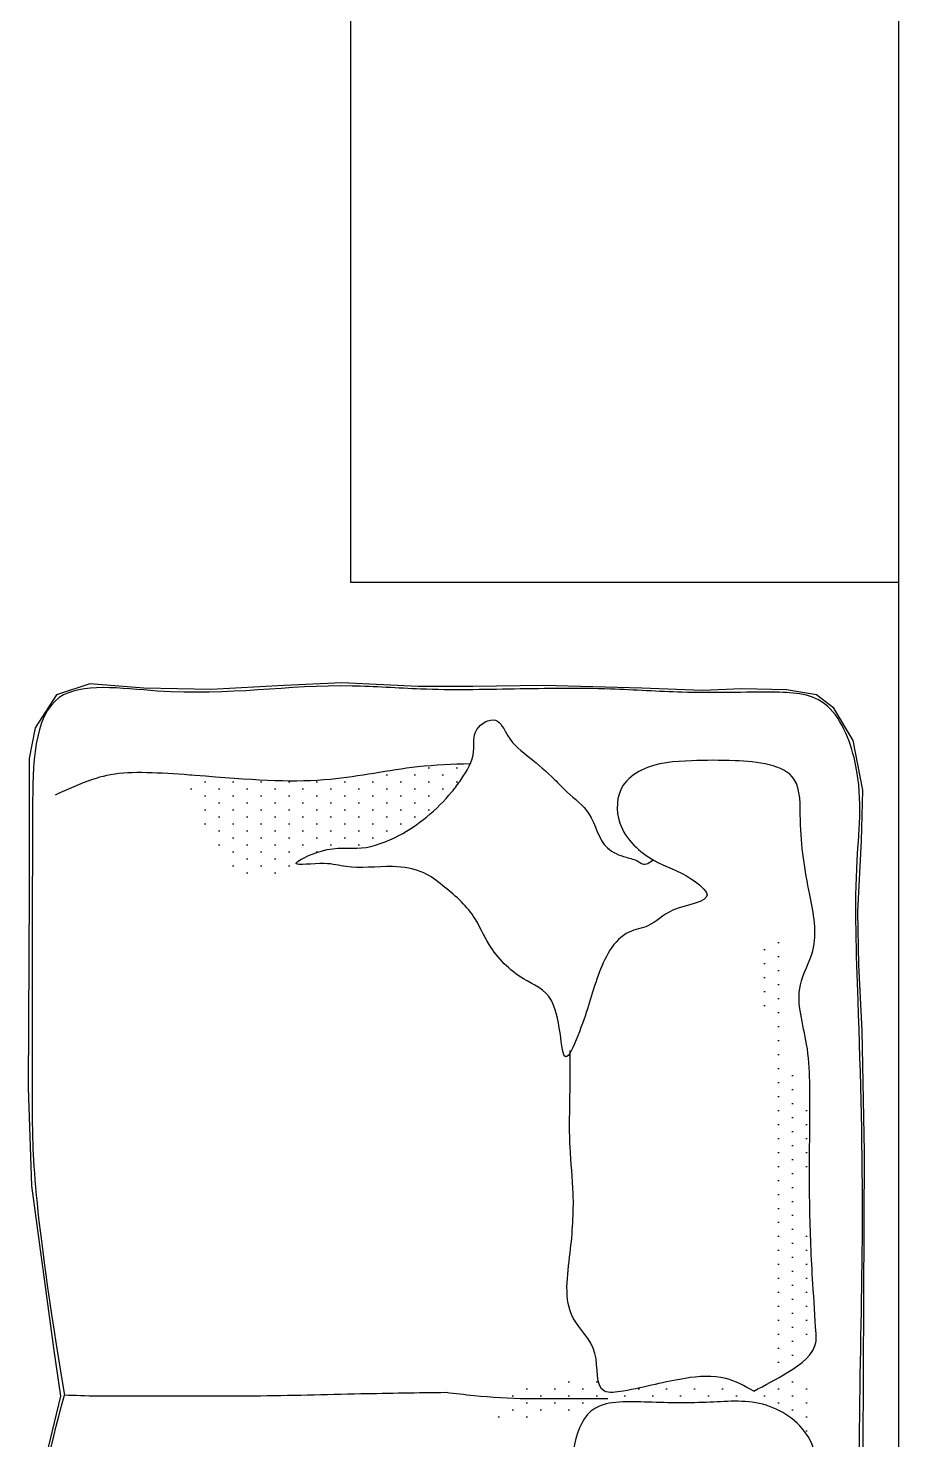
# Model space of a CAD drawing. Header units: millimetres. Extents: x 2377 to 4712, y -254 to 3188.
# Drawn here: x 2694.11 to 2706.55, y 1112.43 to 1132.6 of the extents above; entities that cross this region are included whole.
import ezdxf

# ---------------------------------------------------------------- set-up
doc = ezdxf.new("R2010")
doc.units = ezdxf.units.MM
doc.layers.add('Mobiliario', color=254, linetype='Continuous')
pattern_1 = [(270, (-17312.24622, 16155.12666), (-0.1998430707, -0.0999215353), [0, -0.1998430707])]

msp = doc.modelspace()

# ---------------------------------------------------------------- hatches: boundary and pattern name
at = {"layer": 'Mobiliario', "transparency": 33554687}
h = msp.add_hatch(dxfattribs=at)
h.set_pattern_fill('DOTS', color=256, scale=0.125885, angle=90, style=0)
h.set_pattern_definition(pattern_1)
edge = h.paths.add_edge_path()
edge.add_spline(control_points=[(2700.429, 1122.088), (2700.396, 1122.01), (2700.307, 1121.871), (2700.114, 1121.611), (2699.825, 1121.323), (2699.403, 1121.037), (2698.854, 1120.829), (2698.433, 1120.938), (2697.947, 1120.703), (2697.943, 1120.668)], knot_values=[3.681648, 3.681648, 3.681648, 3.681648, 3.721851, 3.757198, 3.837171, 3.913615, 4.002995, 4.095118, 4.156003, 4.156003, 4.156003, 4.156003], degree=3, periodic=0)
edge.add_spline(control_points=[(2697.943, 1120.668), (2697.661, 1120.508), (2697.254, 1120.278), (2696.752, 1120.782), (2696.603, 1121.356), (2696.366, 1121.765), (2696.253, 1121.961)], knot_values=[0, 0, 0, 0, 0.131695, 0.189836, 0.306557, 0.413914, 0.413914, 0.413914, 0.413914], degree=3, periodic=0)
edge.add_spline(control_points=[(2696.253, 1121.961), (2696.474, 1121.971), (2697.202, 1121.862), (2698.352, 1121.794), (2699.508, 1122.053), (2700.178, 1122.083), (2700.429, 1122.088)], knot_values=[0.452649, 0.452649, 0.452649, 0.452649, 0.558769, 0.799099, 0.998943, 1.118697, 1.118697, 1.118697, 1.118697], degree=3, periodic=0)
h = msp.add_hatch(dxfattribs=at)
h.set_pattern_fill('DOTS', color=256, scale=0.125885, angle=90, style=0)
h.set_pattern_definition(pattern_1)
edge = h.paths.add_edge_path()
edge.add_spline(control_points=[(2705.097, 1113.641), (2705.091, 1113.631), (2705.018, 1113.519), (2704.719, 1113.255), (2704.613, 1114.19), (2704.866, 1114.728), (2704.696, 1115.55), (2704.691, 1116.273), (2704.778, 1117.201), (2704.88, 1118.286), (2704.286, 1119.198), (2704.888, 1119.851), (2704.884, 1118.766), (2704.886, 1118.256), (2705.075, 1117.523), (2705.243, 1117.311), (2705.284, 1117.217)], knot_values=[0.056981, 0.056981, 0.056981, 0.056981, 0.06189, 0.111704, 0.199612, 0.342595, 0.445339, 0.576251, 0.69133, 0.888594, 1.091803, 1.131101, 1.196844, 1.416016, 1.489704, 1.540166, 1.540166, 1.540166, 1.540166], degree=3, periodic=0)
edge.add_spline(control_points=[(2705.284, 1117.217), (2705.284, 1117.09), (2705.281, 1116.87), (2705.279, 1116.65), (2705.278, 1116.557)], knot_values=[0.718639, 0.718639, 0.718639, 0.718639, 0.779129, 0.823446, 0.823446, 0.823446, 0.823446], degree=3, periodic=0)
edge.add_spline(control_points=[(2705.278, 1116.557), (2705.271, 1116.519), (2705.22, 1116.236), (2705.212, 1115.454), (2705.315, 1114.46), (2705.262, 1113.863), (2705.133, 1113.434), (2705.103, 1113.586), (2705.097, 1113.641)], knot_values=[1.646059, 1.646059, 1.646059, 1.646059, 1.663729, 1.776794, 2.033298, 2.084002, 2.130605, 2.148665, 2.148665, 2.148665, 2.148665], degree=3, periodic=0)
h = msp.add_hatch(dxfattribs=at)
h.set_pattern_fill('DOTS', color=256, scale=0.125885, angle=90, style=0)
h.set_pattern_definition([(270, (-17312.24622, 16154.54501), (-0.1998430707, -0.0999215353), [0, -0.1998430707])])
edge = h.paths.add_edge_path()
edge.add_spline(control_points=[(2704.48, 1113.145), (2704.649, 1113.172), (2704.882, 1113.21), (2705.084, 1113.347), (2705.136, 1113.391)], knot_values=[0, 0, 0, 0, 0.080563, 0.111589, 0.111589, 0.111589, 0.111589], degree=3, periodic=0)
edge.add_spline(control_points=[(2705.136, 1113.391), (2705.229, 1113.313), (2705.382, 1113.185), (2705.377, 1112.815), (2705.321, 1112.587), (2705.282, 1112.43)], knot_values=[0, 0, 0, 0, 0.054121, 0.08915, 0.167138, 0.167138, 0.167138, 0.167138], degree=3, periodic=0)
edge.add_spline(control_points=[(2705.282, 1112.43), (2705.281, 1112.431), (2705.19, 1112.666), (2704.655, 1113.024), (2703.822, 1112.954), (2703.039, 1112.951), (2702.335, 1113.011), (2702.117, 1112.802), (2702.077, 1112.752)], knot_values=[1.511928, 1.511928, 1.511928, 1.511928, 1.512363, 1.638201, 1.765577, 1.906885, 2.027828, 2.059082, 2.059082, 2.059082, 2.059082], degree=3, periodic=0)
edge.add_spline(control_points=[(2702.077, 1112.752), (2701.977, 1112.777), (2701.83, 1112.813), (2701.585, 1112.785), (2701.357, 1112.69), (2701.046, 1112.775), (2700.783, 1112.706), (2700.615, 1112.731), (2700.566, 1112.738)], knot_values=[0, 0, 0, 0, 0.048558, 0.071367, 0.116584, 0.162079, 0.218878, 0.242488, 0.242488, 0.242488, 0.242488], degree=3, periodic=0)
edge.add_spline(control_points=[(2700.566, 1112.738), (2700.585, 1112.756), (2700.694, 1112.844), (2700.959, 1112.928), (2701.033, 1113.148), (2701.051, 1113.264)], knot_values=[0.818516, 0.818516, 0.818516, 0.818516, 0.831378, 0.885814, 0.938551, 0.938551, 0.938551, 0.938551], degree=3, periodic=0)
edge.add_spline(control_points=[(2701.051, 1113.264), (2701.108, 1113.252), (2701.203, 1113.233), (2701.414, 1113.244), (2701.625, 1113.206), (2701.925, 1113.289), (2702.12, 1113.277), (2702.259, 1113.268)], knot_values=[0, 0, 0, 0, 0.027242, 0.046133, 0.100301, 0.127225, 0.192645, 0.192645, 0.192645, 0.192645], degree=3, periodic=0)
edge.add_spline(control_points=[(2702.259, 1113.268), (2702.276, 1113.212), (2702.343, 1113.099), (2702.859, 1113.194), (2703.388, 1113.179), (2704.024, 1113.207), (2704.348, 1113.163), (2704.48, 1113.145)], knot_values=[0, 0, 0, 0, 0.027981, 0.070374, 0.21186, 0.303711, 0.367692, 0.367692, 0.367692, 0.367692], degree=3, periodic=0)

# ---------------------------------------------------------------- linework, layer by layer
at = {"transparency": 33554687}
msp.add_line((2706.553, 1090.234), (2706.553, 1153.687), dxfattribs=at)
at = {"layer": 'Mobiliario', "transparency": 33554687}
for p, q in [((2698.718, 1143.586), (2698.718, 1124.686)), ((2698.718, 1124.686), (2706.553, 1124.686))]:
    msp.add_line(p, q, dxfattribs=at)
msp.add_lwpolyline([(2706.042, 1112.303), (2706.054, 1114.44), (2706.065, 1116.541), (2706.029, 1118.28), (2705.982, 1119.218), (2705.97, 1119.978), (2706.018, 1120.986), (2706.041, 1121.71), (2705.899, 1122.423), (2705.626, 1122.886), (2705.377, 1123.075), (2704.95, 1123.147), (2704.31, 1123.159), (2703.747, 1123.136), (2702.882, 1123.172), (2701.482, 1123.208), (2700.468, 1123.196), (2699.685, 1123.196), (2698.595, 1123.244), (2697.77, 1123.208), (2696.727, 1123.149), (2695.766, 1123.172), (2694.995, 1123.232), (2694.521, 1123.077), (2694.213, 1122.603), (2694.13, 1122.164), (2694.13, 1120.253), (2694.115, 1117.457), (2694.162, 1116.057), (2694.483, 1113.707), (2694.577, 1113.054), (2694.332, 1112.041)], dxfattribs=at)
for points, knots in [([(2706.119, 1091.651), (2706.248, 1095.392), (2706.039, 1099.901), (2705.897, 1102.921), (2706.005, 1108.822), (2705.976, 1112.766), (2706.062, 1115.644), (2705.993, 1118.272), (2705.901, 1120.558), (2706.084, 1121.915), (2705.568, 1123.106), (2704.485, 1123.118), (2703.542, 1123.092), (2702.313, 1123.177), (2701.07, 1123.158), (2699.845, 1123.133), (2698.092, 1123.272), (2696.596, 1122.979), (2694.19, 1123.366), (2694.172, 1120.935), (2694.172, 1119.272), (2694.172, 1117.372), (2694.172, 1115.823), (2694.634, 1113.065)], [0.737576, 0.737576, 0.737576, 0.737576, 0.801944, 1.006538, 1.278115, 1.486206, 1.701351, 1.959422, 2.118136, 2.234578, 2.302688, 2.360055, 2.458724, 2.53985, 2.649091, 2.754807, 2.832413, 3.059351, 3.172115, 3.306557, 3.521702, 3.635058, 3.739936, 3.739936, 3.739936, 3.739936]), ([(2704.48, 1113.124), (2704.64, 1113.207), (2704.969, 1113.378), (2705.384, 1113.672), (2705.36, 1114.153), (2705.313, 1114.788), (2705.272, 1115.755), (2705.279, 1116.717), (2705.289, 1117.491), (2705.252, 1118.184), (2705.025, 1118.837), (2705.431, 1119.493), (2705.253, 1120.329), (2705.125, 1121.082), (2705.168, 1122.062), (2704.264, 1122.144), (2703.57, 1122.138), (2702.979, 1122.1), (2702.522, 1121.761), (2702.497, 1121.139), (2703.022, 1120.671), (2703.481, 1120.546), (2704.001, 1120.127), (2703.279, 1120.06), (2703.035, 1119.759), (2702.516, 1119.683), (2702.205, 1118.993), (2702.09, 1118.481), (2701.703, 1117.566), (2701.76, 1118.783), (2701.115, 1119.008), (2700.709, 1119.422), (2700.481, 1119.978), (2700.117, 1120.291), (2699.74, 1120.578), (2699.252, 1120.648), (2698.746, 1120.574), (2698.359, 1120.696), (2697.729, 1120.596), (2698.429, 1120.939), (2698.854, 1120.829), (2699.403, 1121.037), (2699.825, 1121.323), (2700.114, 1121.611), (2700.344, 1121.92), (2700.521, 1122.214), (2700.443, 1122.592), (2700.826, 1122.803), (2700.978, 1122.407), (2701.287, 1122.177), (2701.587, 1121.922), (2701.85, 1121.638), (2702.199, 1121.387), (2702.276, 1120.896), (2702.623, 1120.755), (2702.801, 1120.719), (2702.919, 1120.629), (2702.992, 1120.678), (2703.046, 1120.715)], [0, 0, 0, 0, 0.044307, 0.091739, 0.100161, 0.156702, 0.244649, 0.329296, 0.385727, 0.428198, 0.49558, 0.536858, 0.600441, 0.685746, 0.732135, 0.802354, 0.851688, 0.909055, 0.936587, 0.979057, 1.036449, 1.083735, 1.108664, 1.15125, 1.184502, 1.206791, 1.267453, 1.334367, 1.365908, 1.431792, 1.471984, 1.526827, 1.563132, 1.612989, 1.638407, 1.674345, 1.727204, 1.752122, 1.783837, 1.815361, 1.861307, 1.905885, 1.944012, 1.983898, 2.001527, 2.036259, 2.061197, 2.084841, 2.107417, 2.142317, 2.17979, 2.199733, 2.234633, 2.278817, 2.30246, 2.317671, 2.322373, 2.335559, 2.335559, 2.335559, 2.335559]), ([(2700.429, 1122.088), (2700.178, 1122.083), (2699.508, 1122.053), (2698.352, 1121.794), (2697.172, 1121.864), (2695.548, 1122.001), (2694.975, 1121.863), (2694.676, 1121.724), (2694.501, 1121.643)], [0.4526492, 0.4526492, 0.4526492, 0.4526492, 0.5724028, 0.7722474, 1.0125768, 1.1328971, 1.1980407, 1.2899035, 1.2899035, 1.2899035, 1.2899035]), ([(2704.48, 1113.124), (2704.351, 1113.197), (2704.05, 1113.367), (2703.37, 1113.309), (2702.872, 1113.16), (2702.191, 1113.06), (2702.315, 1113.756), (2701.726, 1114.205), (2701.87, 1115.094), (2701.926, 1115.883), (2701.834, 1116.673), (2701.86, 1117.326), (2701.856, 1117.786), (2701.857, 1117.964), (2701.857, 1117.993)], [0, 0, 0, 0, 0.0348335, 0.0806442, 0.1525795, 0.1737229, 0.2176359, 0.2647711, 0.338623, 0.4057285, 0.4587502, 0.5257624, 0.5610325, 0.5680864, 0.5680864, 0.5680864, 0.5680864]), ([(2694.174, 1105.383), (2694.172, 1105.604), (2694.172, 1106.113), (2694.172, 1106.944), (2694.172, 1108.037), (2694.172, 1109.905), (2694.172, 1111.439), (2694.634, 1113.065)], [0.5015608, 0.5015608, 0.5015608, 0.5015608, 0.5535628, 0.6214641, 0.6997888, 0.813042, 1.0655394, 1.0655394, 1.0655394, 1.0655394]), ([(2700.084, 1113.103), (2699.679, 1113.098), (2698.764, 1113.085), (2697.35, 1113.042), (2696.096, 1113.058), (2695.188, 1113.046), (2694.78, 1113.061), (2694.634, 1113.065)], [0, 0, 0, 0, 0.0963485, 0.217519, 0.3362423, 0.3943926, 0.4332617, 0.4332617, 0.4332617, 0.4332617]), ([(2702.396, 1113.014), (2702.174, 1113.015), (2701.789, 1113.016), (2701.151, 1113.009), (2700.601, 1113.042), (2700.217, 1113.088), (2700.084, 1113.103)], [0, 0, 0, 0, 0.0528583, 0.0916214, 0.1516312, 0.1835417, 0.1835417, 0.1835417, 0.1835417]), ([(2704.747, 1103.12), (2704.971, 1103.248), (2705.499, 1103.55), (2705.522, 1104.698), (2705.387, 1106.089), (2705.285, 1107.905), (2705.395, 1109.668), (2705.182, 1111.142), (2705.566, 1112.357), (2704.668, 1113.028), (2703.817, 1112.951), (2703.044, 1112.958), (2701.896, 1113.018), (2701.867, 1111.623), (2701.798, 1110.599), (2702.434, 1109.723), (2702.043, 1108.894), (2702.193, 1108.168), (2702.427, 1107.533), (2703.174, 1107.273), (2703.642, 1107.183), (2704.455, 1107.278), (2703.719, 1106.888), (2703.117, 1106.787), (2702.819, 1105.061), (2702.114, 1106.456), (2701.37, 1105.521), (2701.809, 1104.29), (2701.055, 1105.106), (2700.314, 1105.211), (2700.206, 1106.076), (2699.301, 1106.905), (2698.422, 1104.985), (2699.703, 1105.586), (2700.021, 1106.296), (2700.031, 1107.338), (2701.623, 1107.114), (2700.96, 1107.239), (2701.071, 1107.736), (2701.413, 1108.032), (2701.562, 1108.458), (2701.567, 1109.241), (2702.029, 1108.056), (2702.426, 1107.577), (2703.063, 1107.245), (2703.665, 1107.321), (2704.021, 1107.314), (2704.169, 1107.311)], [0, 0, 0, 0, 0.057815, 0.136678, 0.243284, 0.402154, 0.564395, 0.659688, 0.762209, 0.824971, 0.888499, 0.958977, 1.019297, 1.122226, 1.210681, 1.275516, 1.353826, 1.403704, 1.451015, 1.506182, 1.570003, 1.598194, 1.631447, 1.68828, 1.783225, 1.840339, 1.905349, 1.975889, 2.016081, 2.090435, 2.144149, 2.207694, 2.306699, 2.366922, 2.42378, 2.506024, 2.569552, 2.588531, 2.61322, 2.664073, 2.69753, 2.725965, 2.800349, 2.845501, 2.903841, 2.953175, 2.988414, 2.988414, 2.988414, 2.988414])]:
    msp.add_open_spline(points, degree=3, knots=knots, dxfattribs=at)

doc.saveas('drawing.dxf')
